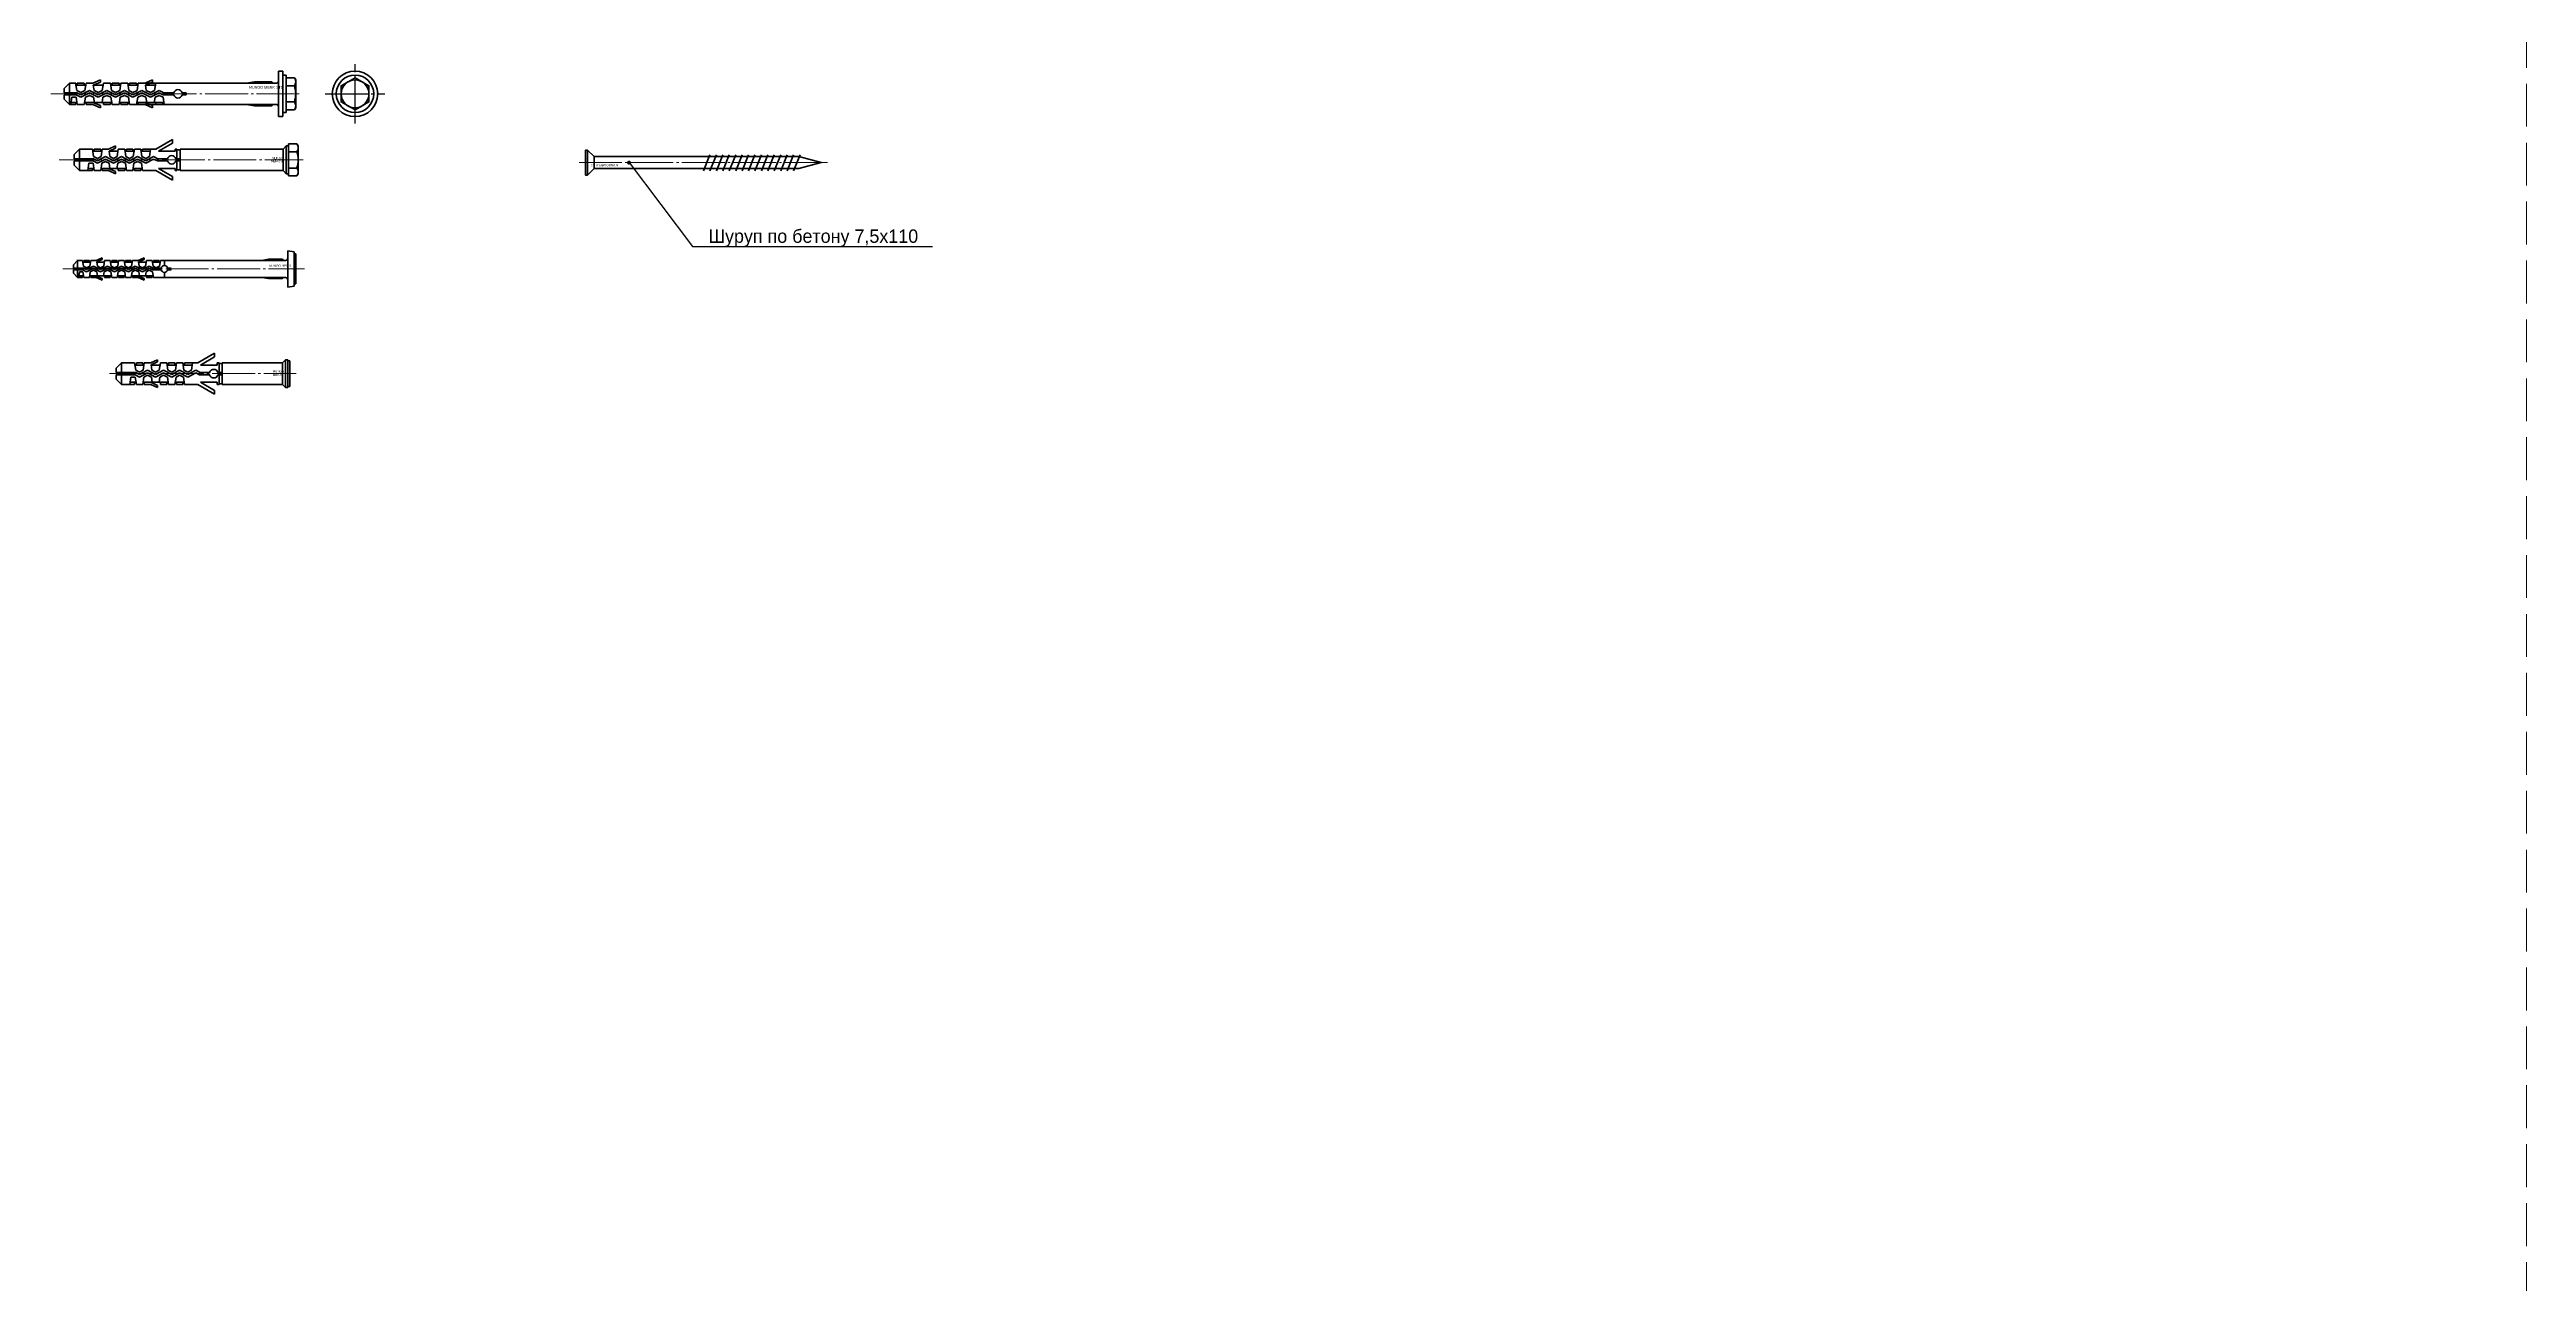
# Model space of a CAD drawing. Header units: millimetres. Extents: x -29692 to 34729, y -8412 to 43293.
# Drawn here: x -15640 to -14484, y -4334 to -3758 of the extents above; entities that cross this region are included whole.
import ezdxf
from ezdxf import colors
from ezdxf.entities.mleader import LeaderData, LeaderLine
from ezdxf.math import Vec2, Vec3

# ---------------------------------------------------------------- set-up
doc = ezdxf.new("R2010")
doc.units = ezdxf.units.MM
doc.linetypes.add('GOST2.303 5', pattern=[24, 20, -1.5, 1, -1.5])
doc.linetypes.add('JIS_02_4.0', pattern=[5.5, 4, -1.5])
for name, color, linetype, lineweight in [('_0_001_Профили', 150, 'Continuous', 35), ('Art-', 30, 'Continuous', 9), ('Axis-', 30, 'GOST2.303 5', 9)]:
    doc.layers.add(name, color=color, linetype=linetype, lineweight=lineweight)
doc.layers.add('_0_023 _Линия_04', color=96, linetype='JIS_02_4.0', lineweight=9, plot=False)
doc.layers.add('Text2-', color=144, linetype='Continuous')
doc.styles.add('alt', font='OpenGostTypeA.ttf')
doc.styles.add('alt-a', font='OpenGostTypeA.ttf', dxfattribs={"height": 2.5})

# ---------------------------------------------------------------- blocks, each defined once
blk = doc.blocks.new('*U476')
for p, q in [((-110, 0), (-99.6, 2.8)), ((-110, 0), (-99.6, -2.8)), ((-100.1, -3.7), (-97.1, 3.8)), ((-4, 2.8), (-99.6, 2.8)), ((-97.1, -3.7), (-94.1, 3.8)), ((-94.1, -3.7), (-91.1, 3.8)), ((-91.1, -3.7), (-88.1, 3.8)), ((-88.1, -3.7), (-85.1, 3.8)), ((-85.1, -3.7), (-82.1, 3.8)), ((-82.1, -3.7), (-79.1, 3.8)), ((-79.1, -3.7), (-76.1, 3.8)), ((-76.1, -3.7), (-73.1, 3.8)), ((-73.1, -3.7), (-70.1, 3.8)), ((-70.1, -3.7), (-67.1, 3.8)), ((-67.1, -3.7), (-64.1, 3.8)), ((-64.1, -3.7), (-61.1, 3.8)), ((-61.1, -3.7), (-58.1, 3.8)), ((-58.1, -3.7), (-55.1, 3.8)), ((-4, 2.8), (-1, 5.8)), ((-4, 2.8), (-4, -2.8)), ((0, 5.8), (-1, 5.8)), ((-1, 5.8), (-1, -5.8)), ((0, -5.8), (0, 5.8)), ((-4, -2.8), (-99.6, -2.8)), ((-4, -2.8), (-1, -5.8)), ((0, -5.8), (-1, -5.8))]:
    blk.add_line(p, q)
at = {"layer": 'Axis-'}
blk.add_line((3, 0), (-113, 0), dxfattribs=at)
at = {"layer": 'Art-', "style": 'alt-a'}
blk.add_text('MUNGO MRS-U 7,5', height=1, dxfattribs=at).set_placement((-15.1, 0.7))
blk = doc.blocks.new('*U480')
for p, q in [((-97.5, 5), (-100, 2.5)), ((-100, 0.5), (-100, 2.5)), ((-100, 0.5), (-90.9, 0.5)), ((-97.5, 5), (-91.4, 5)), ((-97.5, 0.5), (-97.5, 5)), ((-91.4, 5), (-90.9, 1.6)), ((-91.2, 4), (-87, 4)), ((-90.9, 1.6), (-89.1, 0.7)), ((-90.9, 0.5), (-89.1, -0.4)), ((-90.6, 4), (-90.6, 5)), ((-90.6, 5), (-87.6, 5)), ((-87.4, 1.6), (-89.1, 0.7)), ((-85.4, 1.6), (-89.1, -0.4)), ((-85.4, 0.4), (-89.1, -1.6)), ((-87.6, 4), (-87.6, 5)), ((-86.9, 5), (-87.4, 1.6)), ((-86.9, 5), (-83.9, 5)), ((-85.4, 1.6), (-81.6, -0.4)), ((-85.4, 0.4), (-81.6, -1.6)), ((-83.9, 5), (-80.7, 6.5)), ((-83.7, 4.1), (-80.7, 5.5)), ((-83.7, 4.1), (-83.4, 1.6)), ((-83.7, 4), (-79.5, 4)), ((-83.4, 1.6), (-81.6, 0.7)), ((-79.9, 1.6), (-81.6, 0.7)), ((-77.9, 1.6), (-81.6, -0.4)), ((-77.9, 0.4), (-81.6, -1.6)), ((-80.7, 5.5), (-80.7, 6.5)), ((-79.4, 5), (-79.9, 1.6)), ((-79.4, 5), (-76.4, 5)), ((-77.9, 1.6), (-74.1, -0.4)), ((-77.9, 0.4), (-74.1, -1.6)), ((-76.4, 5), (-75.9, 1.6)), ((-76.2, 4), (-72, 4)), ((-75.9, 1.6), (-74.1, 0.7)), ((-75.6, 4), (-75.6, 5)), ((-75.6, 5), (-72.6, 5)), ((-70.4, 1.6), (-74.1, -0.4)), ((-72.4, 1.6), (-74.1, 0.7)), ((-70.4, 0.4), (-74.1, -1.6)), ((-72.6, 4), (-72.6, 5)), ((-71.9, 5), (-72.4, 1.6)), ((-71.9, 5), (-68.9, 5)), ((-70.4, 1.6), (-66.6, -0.4)), ((-70.4, 0.4), (-66.6, -1.6)), ((-68.9, 5), (-68.4, 1.6)), ((-68.7, 4), (-64.5, 4)), ((-68.4, 1.6), (-66.6, 0.7)), ((-68.1, 4), (-68.1, 5)), ((-68.1, 5), (-64.4, 5)), ((-62.9, 1.6), (-66.6, -0.4)), ((-64.9, 1.6), (-66.6, 0.7)), ((-62.9, 0.4), (-66.6, -1.6)), ((-64.4, 5), (-64.9, 1.6)), ((-64.4, 5), (-61.9, 5)), ((-62.9, 1.6), (-60.9, 0.5)), ((-62.9, 0.4), (-61.1, -0.5)), ((-54.1, 9.5), (-61.9, 5)), ((-60.9, 0.5), (-56.4, 0.5)), ((-54.1, 7.8), (-60.6, 4)), ((-60.6, 4), (-52.9, 4)), ((-54.1, 9.5), (-54.1, 7.8)), ((-52.9, 5), (-52.9, 4)), ((-52.9, 5), (-52, 5)), ((-52.6, 0.5), (-51, 0.5)), ((-52, 5), (-52, 0.5)), ((-50.5, 4.7), (-52, 4.7)), ((-50.5, 5), (-50.5, -5)), ((-50.5, 5), (-2.5, 5)), ((-1, 6.5), (-2.5, 5)), ((-2.5, 5), (-2.5, -5)), ((-1, 6.5), (-1, -6.5)), ((0, 6.5), (-1, 6.5)), ((3.9, 7.5), (0, 7.5)), ((0, 7.5), (0, -7.5)), ((0, 6.5), (0, -6.5)), ((3.9, 3.8), (0, 3.8)), ((4.5, 6.5), (3.9, 7.5)), ((4.5, 6.5), (4.5, -6.5)), ((4.5, 3.5), (4.5, -3.5)), ((-100, -0.5), (-91.1, -0.5)), ((-100, -2.5), (-100, -0.5)), ((-100, -2.5), (-97.5, -5)), ((-97.5, -5), (-97.5, -0.5)), ((-97.5, -5), (-91.4, -5)), ((-94.4, -5), (-91.4, -5)), ((-93.6, -5), (-93.1, -1.6)), ((-90.8, -4), (-93.5, -4)), ((-91.1, -1.6), (-93.1, -1.6)), ((-91.4, -4), (-91.4, -5)), ((-91.1, -0.5), (-89.1, -1.6)), ((-90.6, -5), (-91.1, -1.6)), ((-90.6, -5), (-87.6, -5)), ((-87.6, -5), (-87.1, -1.6)), ((-75.8, -4), (-87.5, -4)), ((-87.1, -1.6), (-85.4, -0.7)), ((-86.9, -4), (-86.9, -5)), ((-86.9, -5), (-83.9, -5)), ((-83.9, -5), (-86.9, -5)), ((-83.6, -1.6), (-85.4, -0.7)), ((-83.9, -4), (-80.7, -5.5)), ((-83.9, -5), (-80.7, -6.5)), ((-83.3, -4), (-83.6, -1.6)), ((-80.7, -5.5), (-80.7, -6.5)), ((-80, -4), (-79.6, -1.6)), ((-79.6, -1.6), (-77.9, -0.7)), ((-79.4, -4), (-79.4, -5)), ((-79.4, -5), (-76.4, -5)), ((-79.4, -5), (-76.4, -5)), ((-76.1, -1.6), (-77.9, -0.7)), ((-76.4, -4), (-76.4, -5)), ((-75.6, -5), (-76.1, -1.6)), ((-75.6, -5), (-72.6, -5)), ((-72.6, -5), (-72.1, -1.6)), ((-68.3, -4), (-72.5, -4)), ((-72.1, -1.6), (-70.4, -0.7)), ((-71.9, -4), (-71.9, -5)), ((-71.9, -5), (-68.9, -5)), ((-68.6, -1.6), (-70.4, -0.7)), ((-68.9, -4), (-68.9, -5)), ((-68.1, -5), (-68.6, -1.6)), ((-68.1, -5), (-61.9, -5)), ((-54.1, -9.5), (-61.9, -5)), ((-61.1, -0.5), (-56.4, -0.5)), ((-54.1, -7.8), (-60.6, -4)), ((-60.6, -4), (-52.9, -4)), ((-54.1, -9.5), (-54.1, -7.8)), ((-52.9, -5), (-52.9, -4)), ((-52.9, -5), (-52, -5)), ((-52.6, -0.5), (-51, -0.5)), ((-52, -0.5), (-52, -5)), ((-50.5, -4.7), (-52, -4.7)), ((-50.5, -5), (-2.5, -5)), ((-1, -6.5), (-2.5, -5)), ((0, -6.5), (-1, -6.5)), ((3.9, -3.8), (0, -3.8)), ((3.9, -7.5), (0, -7.5)), ((4.5, -6.5), (3.9, -7.5))]:
    blk.add_line(p, q)
for centre, radius, start, end in [((-54.5, 0), 2, 14.4775, 165.5225), ((-51, 0), 0.5, 270, 90), ((1.2, 5.6), 3.32, 325.6158, 25.6158), ((-7.9, 0), 12.4, 342.412, 17.588), ((-54.5, 0), 2, 194.4775, 345.5225), ((1.2, -5.6), 3.32, 334.3842, 34.3842)]:
    blk.add_arc(centre, radius, start, end)
at = {"layer": 'Axis-'}
blk.add_line((-107, 0), (6.9, 0), dxfattribs=at)
at = {"layer": 'Art-', "style": 'alt-a'}
for s, p in [('MUNGO', (-7.7, 0.3)), ('MBR-SS', (-8.1, -1.1))]:
    blk.add_text(s, height=1, dxfattribs=at).set_placement(p)
blk = doc.blocks.new('*U482')
for p, q in [((-77.5, 5), (-80, 2.5)), ((-80, 0.5), (-80, 2.5)), ((-80, 0.5), (-70.9, 0.5)), ((-77.5, 0.5), (-77.5, 5)), ((-77.5, 5), (-71.4, 5)), ((-71.4, 5), (-70.9, 1.6)), ((-71.2, 4), (-67, 4)), ((-70.9, 1.6), (-69.1, 0.7)), ((-70.9, 0.5), (-69.1, -0.4)), ((-70.6, 5), (-67.6, 5)), ((-70.6, 4), (-70.6, 5)), ((-65.4, 1.6), (-69.1, -0.4)), ((-67.4, 1.6), (-69.1, 0.7)), ((-65.4, 0.4), (-69.1, -1.6)), ((-67.6, 4), (-67.6, 5)), ((-66.9, 5), (-67.4, 1.6)), ((-66.9, 5), (-63.9, 5)), ((-65.4, 1.6), (-61.6, -0.4)), ((-65.4, 0.4), (-61.6, -1.6)), ((-63.9, 5), (-60.7, 6.5)), ((-63.7, 4.1), (-60.7, 5.5)), ((-63.7, 4.1), (-63.4, 1.6)), ((-63.7, 4), (-59.5, 4)), ((-63.4, 1.6), (-61.6, 0.7)), ((-57.9, 1.6), (-61.6, -0.4)), ((-59.9, 1.6), (-61.6, 0.7)), ((-57.9, 0.4), (-61.6, -1.6)), ((-60.7, 5.5), (-60.7, 6.5)), ((-59.4, 5), (-59.9, 1.6)), ((-59.4, 5), (-56.4, 5)), ((-57.9, 1.6), (-54.1, -0.4)), ((-57.9, 0.4), (-54.1, -1.6)), ((-56.4, 5), (-55.9, 1.6)), ((-56.2, 4), (-52, 4)), ((-55.9, 1.6), (-54.1, 0.7)), ((-55.6, 5), (-52.6, 5)), ((-55.6, 4), (-55.6, 5)), ((-52.4, 1.6), (-54.1, 0.7)), ((-50.4, 1.6), (-54.1, -0.4)), ((-50.4, 0.4), (-54.1, -1.6)), ((-52.6, 4), (-52.6, 5)), ((-51.9, 5), (-52.4, 1.6)), ((-51.9, 5), (-48.9, 5)), ((-50.4, 1.6), (-46.6, -0.4)), ((-50.4, 0.4), (-46.6, -1.6)), ((-48.9, 5), (-48.4, 1.6)), ((-48.7, 4), (-44.5, 4)), ((-48.4, 1.6), (-46.6, 0.7)), ((-48.1, 5), (-44.4, 5)), ((-48.1, 4), (-48.1, 5)), ((-44.9, 1.6), (-46.6, 0.7)), ((-42.9, 1.6), (-46.6, -0.4)), ((-42.9, 0.4), (-46.6, -1.6)), ((-44.4, 5), (-44.9, 1.6)), ((-44.4, 5), (-41.9, 5)), ((-42.9, 1.6), (-40.9, 0.5)), ((-42.9, 0.4), (-41.1, -0.5)), ((-34.1, 9.5), (-41.9, 5)), ((-40.9, 0.5), (-36.4, 0.5)), ((-34.1, 7.8), (-40.6, 4)), ((-40.6, 4), (-32.9, 4)), ((-34.1, 9.5), (-34.1, 7.8)), ((-32.9, 5), (-32, 5)), ((-32.9, 5), (-32.9, 4)), ((-32.6, 0.5), (-31, 0.5)), ((-32, 5), (-32, 0.5)), ((-30.5, 4.7), (-32, 4.7)), ((-30.5, 5), (-2.5, 5)), ((-30.5, 5), (-30.5, -5)), ((-1, 6.5), (-2.5, 5)), ((-2.5, 5), (-2.5, -5)), ((-1, 6.5), (-1, -6.5)), ((0, 6.5), (-1, 6.5)), ((0, 6.5), (0, -6.5)), ((1, 6), (0, 6)), ((1, 6), (1, -6)), ((-80, -2.5), (-80, -0.5)), ((-80, -0.5), (-71.1, -0.5)), ((-80, -2.5), (-77.5, -5)), ((-77.5, -5), (-77.5, -0.5)), ((-77.5, -5), (-71.4, -5)), ((-74.4, -5), (-71.4, -5)), ((-73.6, -5), (-73.1, -1.6)), ((-70.8, -4), (-73.5, -4)), ((-71.1, -1.6), (-73.1, -1.6)), ((-71.4, -4), (-71.4, -5)), ((-71.1, -0.5), (-69.1, -1.6)), ((-70.6, -5), (-71.1, -1.6)), ((-70.6, -5), (-67.6, -5)), ((-67.6, -5), (-67.1, -1.6)), ((-55.8, -4), (-67.5, -4)), ((-67.1, -1.6), (-65.4, -0.7)), ((-66.9, -4), (-66.9, -5)), ((-63.9, -5), (-66.9, -5)), ((-66.9, -5), (-63.9, -5)), ((-63.6, -1.6), (-65.4, -0.7)), ((-63.9, -4), (-60.7, -5.5)), ((-63.9, -5), (-60.7, -6.5)), ((-63.3, -4), (-63.6, -1.6)), ((-60.7, -5.5), (-60.7, -6.5)), ((-60, -4), (-59.6, -1.6)), ((-59.6, -1.6), (-57.9, -0.7)), ((-59.4, -4), (-59.4, -5)), ((-59.4, -5), (-56.4, -5)), ((-59.4, -5), (-56.4, -5)), ((-56.1, -1.6), (-57.9, -0.7)), ((-56.4, -4), (-56.4, -5)), ((-55.6, -5), (-56.1, -1.6)), ((-55.6, -5), (-52.6, -5)), ((-52.6, -5), (-52.1, -1.6)), ((-48.3, -4), (-52.5, -4)), ((-52.1, -1.6), (-50.4, -0.7)), ((-51.9, -4), (-51.9, -5)), ((-51.9, -5), (-48.9, -5)), ((-48.6, -1.6), (-50.4, -0.7)), ((-48.9, -4), (-48.9, -5)), ((-48.1, -5), (-48.6, -1.6)), ((-48.1, -5), (-41.9, -5)), ((-34.1, -9.5), (-41.9, -5)), ((-41.1, -0.5), (-36.4, -0.5)), ((-40.6, -4), (-32.9, -4)), ((-34.1, -7.8), (-40.6, -4)), ((-34.1, -9.5), (-34.1, -7.8)), ((-32.9, -5), (-32.9, -4)), ((-32.9, -5), (-32, -5)), ((-32.6, -0.5), (-31, -0.5)), ((-32, -0.5), (-32, -5)), ((-30.5, -4.7), (-32, -4.7)), ((-30.5, -5), (-2.5, -5)), ((-1, -6.5), (-2.5, -5)), ((0, -6.5), (-1, -6.5)), ((1, -6), (0, -6))]:
    blk.add_line(p, q)
for centre, radius, start, end in [((-34.5, 0), 2, 14.4775, 165.5225), ((-31, 0), 0.5, 270, 90), ((-34.5, 0), 2, 194.4775, 345.5225)]:
    blk.add_arc(centre, radius, start, end)
at = {"layer": 'Axis-'}
blk.add_line((-83.2, 0), (3.9, 0), dxfattribs=at)
at = {"layer": 'Art-', "style": 'alt-a'}
for s, p in [('MUNGO', (-7, 0.6)), ('MBR-S', (-7, -1.1))]:
    blk.add_text(s, height=1, dxfattribs=at).set_placement(p)
blk = doc.blocks.new('*U481')
for p, q in [((-98, 4), (-100, 2)), ((-100, 0.4), (-100, 2)), ((-100, 0.4), (-95.3, 0.4)), ((-98.3, 4), (-95.7, 4)), ((-98, 0.4), (-98, 4)), ((-98, 4), (-95.7, 4)), ((-95.7, 4), (-95.3, 1.3)), ((-95.6, 3.2), (-92, 3.2)), ((-95.3, 1.3), (-93.8, 0.6)), ((-95.3, 0.4), (-93.8, -0.3)), ((-95.1, 3.2), (-95.1, 4)), ((-95.1, 4), (-92.5, 4)), ((-94.5, 0), (-76.1, 0)), ((-92.3, 1.3), (-93.8, 0.6)), ((-90.6, 1.3), (-93.8, -0.3)), ((-90.6, 0.3), (-93.8, -1.3)), ((-92.5, 3.2), (-92.5, 4)), ((-91.9, 4), (-92.3, 1.3)), ((-91.9, 4), (-89.3, 4)), ((-90.6, 1.3), (-87.3, -0.3)), ((-90.6, 0.3), (-87.3, -1.3)), ((-89.3, 4), (-86.5, 5.2)), ((-89.1, 3.3), (-86.5, 4.4)), ((-89.1, 3.3), (-88.8, 1.3)), ((-89.1, 3.2), (-85.5, 3.2)), ((-88.8, 1.3), (-87.3, 0.6)), ((-85.8, 1.3), (-87.3, 0.6)), ((-84.1, 1.3), (-87.3, -0.3)), ((-84.1, 0.3), (-87.3, -1.3)), ((-86.5, 4.4), (-86.5, 5.2)), ((-85.4, 4), (-85.8, 1.3)), ((-85.4, 4), (-82.8, 4)), ((-84.1, 1.3), (-80.8, -0.3)), ((-84.1, 0.3), (-80.8, -1.3)), ((-82.8, 4), (-82.3, 1.3)), ((-82.6, 3.2), (-79, 3.2)), ((-82.3, 1.3), (-80.8, 0.6)), ((-82.1, 3.2), (-82.1, 4)), ((-82.1, 4), (-79.5, 4)), ((-77.6, 1.3), (-80.8, -0.3)), ((-79.3, 1.3), (-80.8, 0.6)), ((-77.6, 0.3), (-80.8, -1.3)), ((-79.5, 3.2), (-79.5, 4)), ((-78.9, 4), (-79.3, 1.3)), ((-78.9, 4), (-76.3, 4)), ((-77.6, 1.3), (-74.3, -0.3)), ((-77.6, 0.3), (-74.3, -1.3)), ((-76.3, 4), (-75.8, 1.3)), ((-76.1, 3.2), (-72.5, 3.2)), ((-75.8, 1.3), (-74.3, 0.6)), ((-75.6, 4), (-73, 4)), ((-75.6, 3.2), (-75.6, 4)), ((-71.1, 1.3), (-74.3, -0.3)), ((-72.8, 1.3), (-74.3, 0.6)), ((-71.1, 0.3), (-74.3, -1.3)), ((-73, 3.2), (-73, 4)), ((-72.4, 4), (-72.8, 1.3)), ((-72.4, 4), (-69.8, 4)), ((-71.1, 1.3), (-67.8, -0.3)), ((-71.1, 0.3), (-67.8, -1.3)), ((-69.8, 4), (-67, 5.2)), ((-69.6, 3.3), (-67, 4.4)), ((-69.6, 3.3), (-69.3, 1.3)), ((-69.6, 3.2), (-66, 3.2)), ((-69.3, 1.3), (-67.8, 0.6)), ((-64.6, 1.3), (-67.8, -0.3)), ((-66.3, 1.3), (-67.8, 0.6)), ((-64.6, 0.3), (-67.8, -1.3)), ((-67, 4.4), (-67, 5.2)), ((-65.9, 4), (-66.3, 1.3)), ((-65.9, 4), (-63.3, 4)), ((-64.6, 1.3), (-62.8, 0.4)), ((-64.6, 0.3), (-63, -0.4)), ((-63.3, 4), (-62.8, 1.3)), ((-63.1, 3.2), (-59.5, 3.2)), ((-62.8, 1.3), (-61.3, 0.6)), ((-62.8, 0.4), (-59, 0.4)), ((-62.6, 4), (-60, 4)), ((-62.6, 3.2), (-62.6, 4)), ((-59.8, 1.3), (-61.3, 0.6)), ((-60, 3.2), (-60, 4)), ((-59.4, 4), (-59.8, 1.3)), ((-59.4, 4), (-1, 4)), ((-57.5, 4), (-57.5, 1.6)), ((-56, 0.4), (-54.7, 0.4)), ((-12, 4), (-9, 4.5)), ((-9, 4.5), (-2.5, 4.5)), ((-2.5, 4.5), (-2, 4)), ((3, 8), (0, 8.5)), ((0, 8.5), (0, -8.5)), ((3, 8), (3, -8)), ((3.8, 7), (3, 7)), ((3.8, 7), (3.8, -7)), ((-100, -2), (-100, -0.4)), ((-100, -0.4), (-95.5, -0.4)), ((-100, -2), (-98, -4)), ((-98.1, -4), (-95.7, -4)), ((-98, -4), (-98, -0.4)), ((-98, -4), (-95.7, -4)), ((-97.5, -4), (-97.1, -1.3)), ((-95.2, -3.2), (-97.4, -3.2)), ((-95.5, -1.3), (-97.1, -1.3)), ((-95.7, -3.2), (-95.7, -4)), ((-95.5, -0.4), (-93.8, -1.3)), ((-95.1, -4), (-95.5, -1.3)), ((-95.1, -4), (-92.5, -4)), ((-92.5, -4), (-92.1, -1.3)), ((-82.2, -3.2), (-92.4, -3.2)), ((-92.1, -1.3), (-90.6, -0.6)), ((-91.9, -3.2), (-91.9, -4)), ((-91.9, -4), (-89.3, -4)), ((-89.3, -4), (-91.9, -4)), ((-89, -1.3), (-90.6, -0.6)), ((-89.3, -3.2), (-86.5, -4.4)), ((-89.3, -4), (-86.5, -5.2)), ((-88.7, -3.2), (-89, -1.3)), ((-86.5, -4.4), (-86.5, -5.2)), ((-85.9, -3.2), (-85.6, -1.3)), ((-85.6, -1.3), (-84.1, -0.6)), ((-85.4, -3.2), (-85.4, -4)), ((-85.4, -4), (-82.8, -4)), ((-85.4, -4), (-82.8, -4)), ((-82.5, -1.3), (-84.1, -0.6)), ((-82.8, -3.2), (-82.8, -4)), ((-82.1, -4), (-82.5, -1.3)), ((-82.1, -4), (-79.5, -4)), ((-79.5, -4), (-79.1, -1.3)), ((-75.7, -3.2), (-79.4, -3.2)), ((-79.1, -1.3), (-77.6, -0.6)), ((-78.9, -3.2), (-78.9, -4)), ((-78.9, -4), (-76.3, -4)), ((-78.9, -4), (-76.3, -4)), ((-76, -1.3), (-77.6, -0.6)), ((-76.3, -3.2), (-76.3, -4)), ((-75.6, -4), (-76, -1.3)), ((-75.6, -4), (-73, -4)), ((-73, -4), (-72.6, -1.3)), ((-62.7, -3.2), (-72.9, -3.2)), ((-72.6, -1.3), (-71.1, -0.6)), ((-72.4, -3.2), (-72.4, -4)), ((-69.8, -4), (-72.4, -4)), ((-72.4, -4), (-69.8, -4)), ((-69.5, -1.3), (-71.1, -0.6)), ((-69.8, -3.2), (-67, -4.4)), ((-69.8, -4), (-67, -5.2)), ((-69.2, -3.2), (-69.5, -1.3)), ((-67, -4.4), (-67, -5.2)), ((-66.4, -3.2), (-66.1, -1.3)), ((-66.1, -1.3), (-64.6, -0.6)), ((-65.9, -3.2), (-65.9, -4)), ((-65.9, -4), (-63.3, -4)), ((-65.9, -4), (-63.3, -4)), ((-63, -1.3), (-64.6, -0.6)), ((-63.3, -3.2), (-63.3, -4)), ((-63, -0.4), (-59, -0.4)), ((-62.6, -4), (-63, -1.3)), ((-62.6, -4), (-1, -4)), ((-57.5, -1.6), (-57.5, -4)), ((-56, -0.4), (-54.7, -0.4)), ((-12, -4), (-9, -4.5)), ((-9, -4.5), (-2.5, -4.5)), ((-2.5, -4.5), (-2, -4)), ((3, -8), (0, -8.5)), ((3.8, -7), (3, -7))]:
    blk.add_line(p, q)
for centre, radius, start, end in [((-57.5, 0), 1.6, 14.4775, 165.5225), ((-54.7, 0), 0.4, 270, 90), ((-1, 5), 1, 270, 0), ((-57.5, 0), 1.6, 194.4775, 345.5225), ((-1, -5), 1, 0, 90)]:
    blk.add_arc(centre, radius, start, end)
at = {"layer": 'Axis-'}
blk.add_line((-104.9, 0), (7.8, 0), dxfattribs=at)
at = {"layer": 'Art-', "style": 'alt-a'}
blk.add_text('MUNGO MPD-S', height=1, dxfattribs=at).set_placement((-8.5, 1))
blk = doc.blocks.new('_DotSmall')
blk.add_hatch(color=0).paths.add_polyline_path([(-0.125, 0, 1), (0.125, 0, 1)])
blk = doc.blocks.new('*U489')
for p, q in [((-97.5, 5), (-100, 2.5)), ((-100, 0.5), (-100, 2.5)), ((-100, 0.5), (-94.1, 0.5)), ((-97.5, 0.5), (-97.5, 5)), ((-97.5, 5), (-94.6, 5)), ((-94.7, 5), (-94.1, 1.6)), ((-94.5, 4), (-90, 4)), ((-94.1, 1.6), (-92.3, 0.7)), ((-94.1, 0.5), (-92.3, -0.4)), ((-93.9, 4), (-93.9, 5)), ((-93.9, 5), (-90.6, 5)), ((-90.4, 1.6), (-92.3, 0.7)), ((-88.2, 1.6), (-92.3, -0.4)), ((-88.2, 0.4), (-92.3, -1.6)), ((-90.6, 4), (-90.6, 5)), ((-89.8, 5), (-90.4, 1.6)), ((-89.8, 5), (-86.6, 5)), ((-88.2, 1.6), (-84.1, -0.4)), ((-88.2, 0.4), (-84.1, -1.6)), ((-86.6, 5), (-83.1, 6.5)), ((-86.4, 4.1), (-83.1, 5.5)), ((-86.4, 4.1), (-86, 1.6)), ((-86.4, 4), (-81.9, 4)), ((-86, 1.6), (-84.1, 0.7)), ((-82.2, 1.6), (-84.1, 0.7)), ((-80.1, 1.6), (-84.1, -0.4)), ((-80.1, 0.4), (-84.1, -1.6)), ((-83.1, 5.5), (-83.1, 6.5)), ((-81.7, 5), (-82.2, 1.6)), ((-81.7, 5), (-78.4, 5)), ((-80.1, 1.6), (-76, -0.4)), ((-80.1, 0.4), (-76, -1.6)), ((-78.4, 5), (-77.9, 1.6)), ((-78.3, 4), (-73.7, 4)), ((-77.9, 1.6), (-76, 0.7)), ((-77.6, 4), (-77.6, 5)), ((-77.6, 5), (-74.4, 5)), ((-71.9, 1.6), (-76, -0.4)), ((-74.1, 1.6), (-76, 0.7)), ((-71.9, 0.4), (-76, -1.6)), ((-74.4, 4), (-74.4, 5)), ((-73.6, 5), (-74.1, 1.6)), ((-73.6, 5), (-70.3, 5)), ((-71.9, 1.6), (-67.9, -0.4)), ((-71.9, 0.4), (-67.9, -1.6)), ((-70.3, 5), (-69.8, 1.6)), ((-70.2, 4), (-65.6, 4)), ((-69.8, 1.6), (-67.9, 0.7)), ((-69.5, 5), (-66.3, 5)), ((-69.5, 4), (-69.5, 5)), ((-63.8, 1.6), (-67.9, -0.4)), ((-66, 1.6), (-67.9, 0.7)), ((-63.8, 0.4), (-67.9, -1.6)), ((-66.3, 4), (-66.3, 5)), ((-65.4, 5), (-66, 1.6)), ((-65.4, 5), (-62.2, 5)), ((-64.2, 5), (-1.2, 5)), ((-63.8, 1.6), (-59.8, -0.4)), ((-63.8, 0.4), (-59.8, -1.6)), ((-62.2, 5), (-58.8, 6.5)), ((-62, 4.1), (-58.8, 5.5)), ((-62, 4.1), (-61.7, 1.6)), ((-62, 4), (-57.5, 4)), ((-61.7, 1.6), (-59.8, 0.7)), ((-55.7, 1.6), (-59.8, -0.4)), ((-57.9, 1.6), (-59.8, 0.7)), ((-55.7, 0.4), (-59.8, -1.6)), ((-58.8, 5.5), (-58.8, 6.5)), ((-57.3, 5), (-57.9, 1.6)), ((-57.3, 5), (-54.1, 5)), ((-55.7, 1.6), (-53.5, 0.5)), ((-55.7, 0.4), (-53.8, -0.5)), ((-53.5, 0.5), (-48.8, 0.5)), ((-53.3, 5), (-50, 5)), ((-44.9, 0.5), (-43.4, 0.5)), ((-15, 5), (-11.2, 5.6)), ((-11.2, 5.6), (-3.1, 5.6)), ((-3.1, 5.6), (-2.5, 5)), ((2, 10.6), (0, 10.6)), ((0, 10.6), (0, -10.6)), ((2, 10.6), (2, -10.6)), ((3.5, 8.7), (2, 8.7)), ((3.5, 8.7), (3.5, -8.7)), ((7.4, 7.5), (3.5, 7.5)), ((7.4, 3.8), (3.5, 3.8)), ((8, 6.5), (7.4, 7.5)), ((8, 6.5), (8, -6.5)), ((8, 3.5), (8, -3.5)), ((-100, -2.5), (-100, -0.5)), ((-100, -0.5), (-94.4, -0.5)), ((-100, -2.5), (-97.5, -5)), ((-97.5, -5), (-97.5, -0.5)), ((-97.5, -5), (-94.6, -5)), ((-96.9, -5), (-96.4, -1.6)), ((-94, -4), (-96.7, -4)), ((-94.4, -1.6), (-96.4, -1.6)), ((-94.6, -4), (-94.6, -5)), ((-94.4, -0.5), (-92.3, -1.6)), ((-93.9, -5), (-94.4, -1.6)), ((-93.9, -5), (-90.6, -5)), ((-90.6, -5), (-90.1, -1.6)), ((-77.8, -4), (-90.5, -4)), ((-90.1, -1.6), (-88.2, -0.7)), ((-89.8, -4), (-89.8, -5)), ((-89.8, -5), (-86.6, -5)), ((-86.6, -5), (-89.8, -5)), ((-86.3, -1.6), (-88.2, -0.7)), ((-86.6, -4), (-83.1, -5.5)), ((-86.6, -5), (-83.1, -6.5)), ((-85.9, -4), (-86.3, -1.6)), ((-83.1, -5.5), (-83.1, -6.5)), ((-82.3, -4), (-82, -1.6)), ((-82, -1.6), (-80.1, -0.7)), ((-81.7, -4), (-81.7, -5)), ((-81.7, -5), (-78.4, -5)), ((-81.7, -5), (-78.4, -5)), ((-78.2, -1.6), (-80.1, -0.7)), ((-78.4, -4), (-78.4, -5)), ((-77.6, -5), (-78.2, -1.6)), ((-77.6, -5), (-74.4, -5)), ((-74.4, -5), (-73.8, -1.6)), ((-69.7, -4), (-74.2, -4)), ((-73.8, -1.6), (-71.9, -0.7)), ((-73.6, -4), (-73.6, -5)), ((-73.6, -5), (-70.3, -5)), ((-73.6, -5), (-70.3, -5)), ((-70, -1.6), (-71.9, -0.7)), ((-70.3, -4), (-70.3, -5)), ((-69.5, -5), (-70, -1.6)), ((-69.5, -5), (-66.3, -5)), ((-68.3, -5), (-1.2, -5)), ((-66.3, -5), (-65.7, -1.6)), ((-53.4, -4), (-66.1, -4)), ((-65.7, -1.6), (-63.8, -0.7)), ((-65.4, -4), (-65.4, -5)), ((-62.2, -5), (-65.4, -5)), ((-65.4, -5), (-62.2, -5)), ((-61.9, -1.6), (-63.8, -0.7)), ((-62.2, -4), (-58.8, -5.5)), ((-62.2, -5), (-58.8, -6.5)), ((-61.5, -4), (-61.9, -1.6)), ((-58.8, -5.5), (-58.8, -6.5)), ((-58, -4), (-57.6, -1.6)), ((-57.6, -1.6), (-55.7, -0.7)), ((-57.3, -4), (-57.3, -5)), ((-57.3, -5), (-54.1, -5)), ((-57.3, -5), (-54.1, -5)), ((-53.8, -1.6), (-55.7, -0.7)), ((-54.1, -4), (-54.1, -5)), ((-53.8, -0.5), (-48.8, -0.5)), ((-53.3, -5), (-53.8, -1.6)), ((-44.9, -0.5), (-43.4, -0.5)), ((-15, -5), (-11.2, -5.6)), ((-11.2, -5.6), (-3.1, -5.6)), ((-3.1, -5.6), (-2.5, -5)), ((2, -10.6), (0, -10.6)), ((3.5, -8.7), (2, -8.7)), ((7.4, -3.8), (3.5, -3.8)), ((7.4, -7.5), (3.5, -7.5)), ((8, -6.5), (7.4, -7.5))]:
    blk.add_line(p, q)
for centre, radius, start, end in [((-46.9, 0), 2, 14.4775, 165.5225), ((-43.4, 0), 0.5, 270, 90), ((-1.2, 6.2), 1.25, 270, 0), ((4.7, 5.6), 3.32, 325.6158, 25.6158), ((-4.4, 0), 12.4, 342.412, 17.588), ((-46.9, 0), 2, 194.4775, 345.5225), ((-1.2, -6.2), 1.25, 0, 90), ((4.7, -5.6), 3.32, 334.3842, 34.3842)]:
    blk.add_arc(centre, radius, start, end)
at = {"layer": 'Axis-'}
blk.add_line((-106.2, 0), (9.7, 0), dxfattribs=at)
at = {"layer": 'Art-', "style": 'alt-a'}
blk.add_text('MUNGO MBRK-STB', height=1.25, dxfattribs=at).set_placement((-13.8, 2.4))
blk = doc.blocks.new('Дюб-шуруп сверху')
blk.add_lwpolyline([(0, 7.5), (-6.5, 3.8), (-6.5, -3.8), (0, -7.5), (6.5, -3.8), (6.5, 3.8)], close=True)
for radius in [10.6, 8.75, 6.5]:
    blk.add_circle((0, 0), radius)
at = {"layer": 'Axis-', "lineweight": -3}
for points in [[(0, -13.9), (0, 13.9)], [(-13.9, 0), (13.9, 0)]]:
    blk.add_lwpolyline(points, dxfattribs=at)

msp = doc.modelspace()

# ---------------------------------------------------------------- linework, layer by layer
at = {"layer": '_0_023 _Линия_04', "ltscale": 5, "transparency": 33554687}
msp.add_lwpolyline([(-16984.319, -3334.249), (-14484.319, -3334.249), (-14484.319, -5584.249), (-16984.319, -5584.249)], close=True, dxfattribs=at)

# ---------------------------------------------------------------- block references
at = {"layer": '_0_001_Профили', "lineweight": -3, "transparency": 33554687}
msp.add_blockref('Дюб-шуруп сверху', (-15497.306, -3778.941), dxfattribs=at)
at = {"layer": '_0_001_Профили', "transparency": 33554687}
for name, p in [('*U489', (-15533.001, -3778.941)), ('*U480', (-15528.363, -3809.761)), ('*U481', (-15528.721, -3860.678)), ('*U482', (-15528.721, -3909.554))]:
    msp.add_blockref(name, p, dxfattribs=at)
at = {"layer": '_0_001_Профили', "transparency": 33554687, "rotation": 180}
msp.add_blockref('*U476', (-15389.824, -3811.039), dxfattribs=at)

# ---------------------------------------------------------------- next in the draw order: leaders
at = {"layer": 'Text2-', "lineweight": 9, "transparency": 33554687}
ml = msp.add_multileader_mtext('Standard', dxfattribs=at)
ml.set_content('Шуруп по бетону 7,5х110', color=256, style='alt')
ml.set_leader_properties(color=256, linetype='ByLayer', lineweight=-3)
ml.set_arrow_properties(name='DOTSMALL')
ml.build(insert=Vec2(0, 0))
ml.multileader.update_dxf_attribs({"has_dogleg": 0, "text_left_attachment_type": 6, "text_right_attachment_type": 6, "dogleg_length": 0.36, "arrow_head_size": 7.5, "scale": 2.5})
ctx = ml.context
ctx.base_point, ctx.scale, ctx.char_height, ctx.arrow_head_size, ctx.landing_gap_size, ctx.plane_origin = Vec3(-15339.862, -3850.27), 2.5, 6.25, 7.5, 7.5, Vec3(-14979.72, -3981.885)
ctx.left_attachment, ctx.right_attachment = 6, 6
notes = []
notes.append((ctx, [(1, (1, 1, 0), (-15340.762, -3850.27), (1, 0), 0.9, [(0, [(-15369.491, -3811.039)], 0, [])])]))
ctx.mtext.insert, ctx.mtext.flow_direction = Vec3(-15332.362, -3842.235), 5
ctx.mtext.has_bg_fill, ctx.mtext.bg_color, ctx.mtext.bg_scale_factor, ctx.mtext.bg_transparency, ctx.mtext.use_window_bg_color = 1, -1027028792, 1.5, 0, 1
for ctx, leaders in notes:
    for number, flags, end, landing, length, lines in leaders:
        leader = LeaderData()
        leader.index, (leader.has_last_leader_line, leader.has_dogleg_vector, leader.attachment_direction) = number, flags
        leader.last_leader_point, leader.dogleg_vector, leader.dogleg_length = Vec3(end), Vec3(landing), length
        for number, points, colour, breaks in lines:
            line = LeaderLine()
            line.index, line.vertices, line.color, line.breaks = number, Vec3.list(points), colors.encode_raw_color(colour), breaks
            leader.lines.append(line)
        ctx.leaders.append(leader)

doc.saveas('drawing.dxf')
